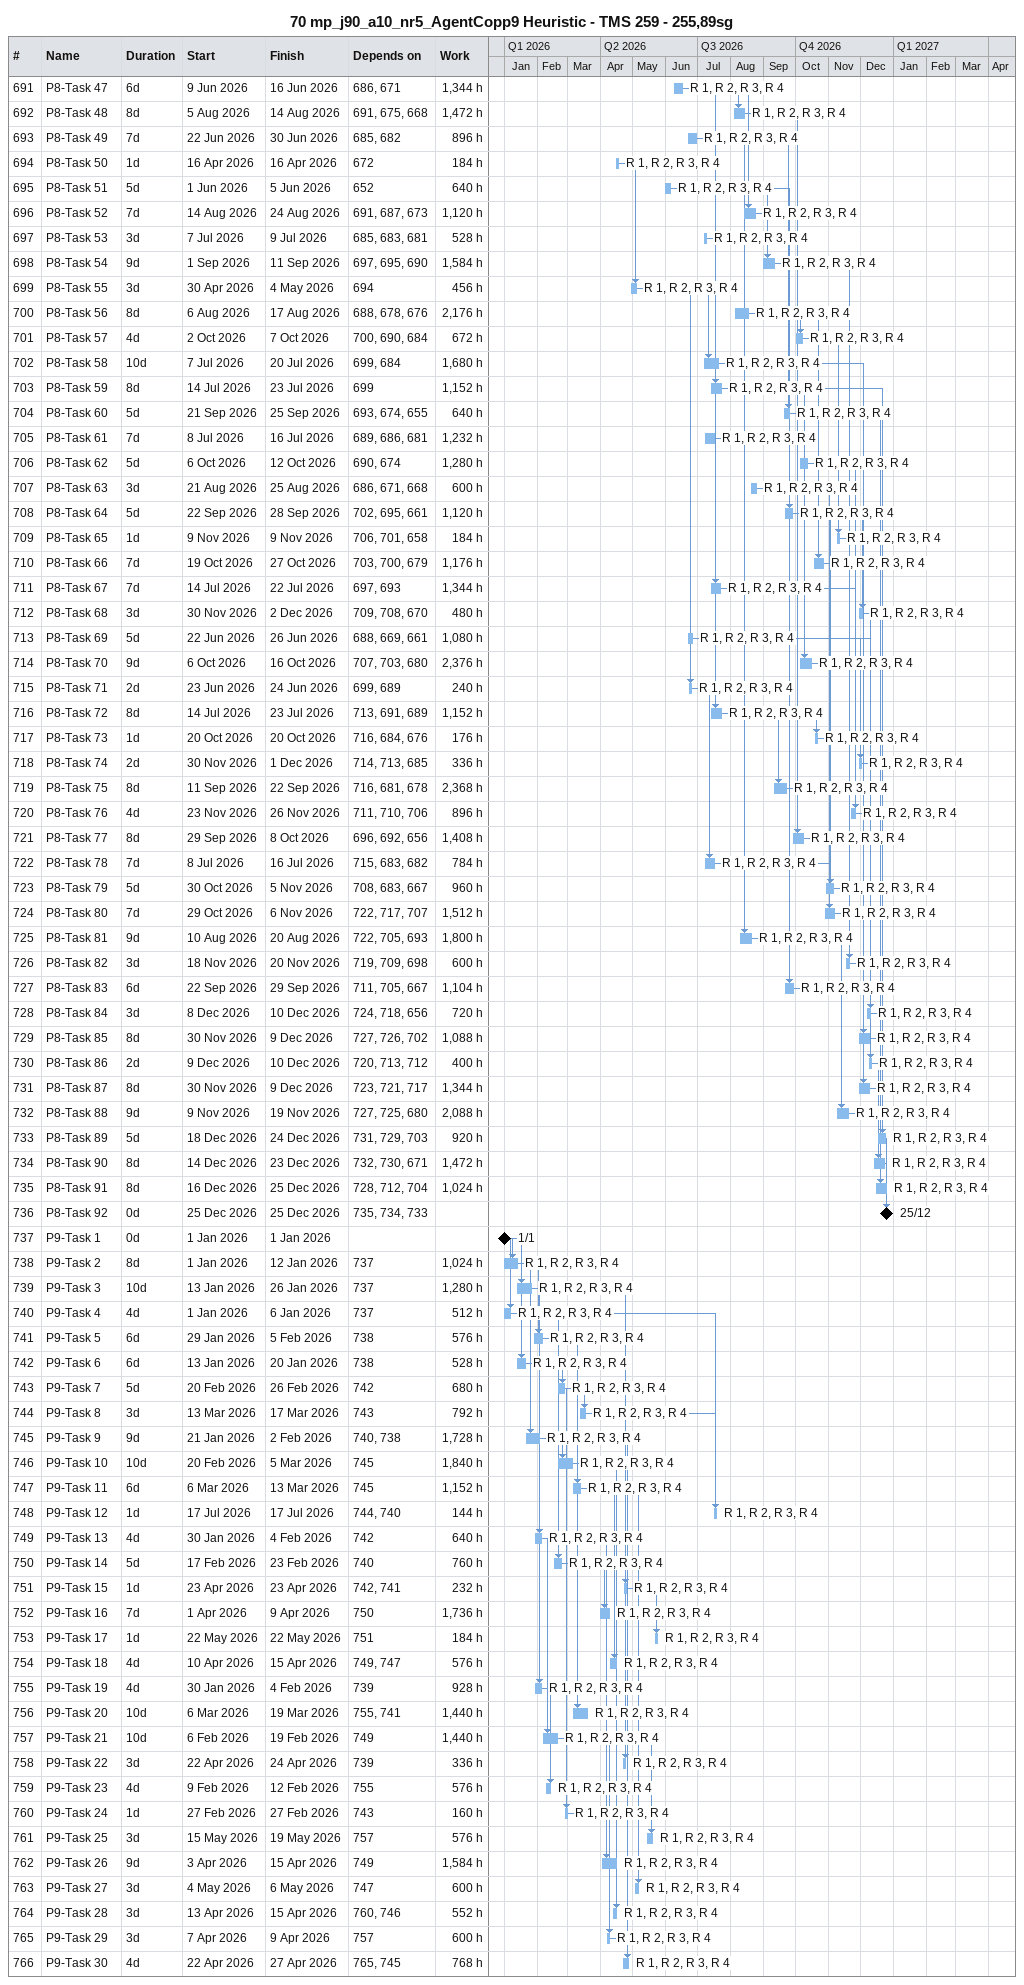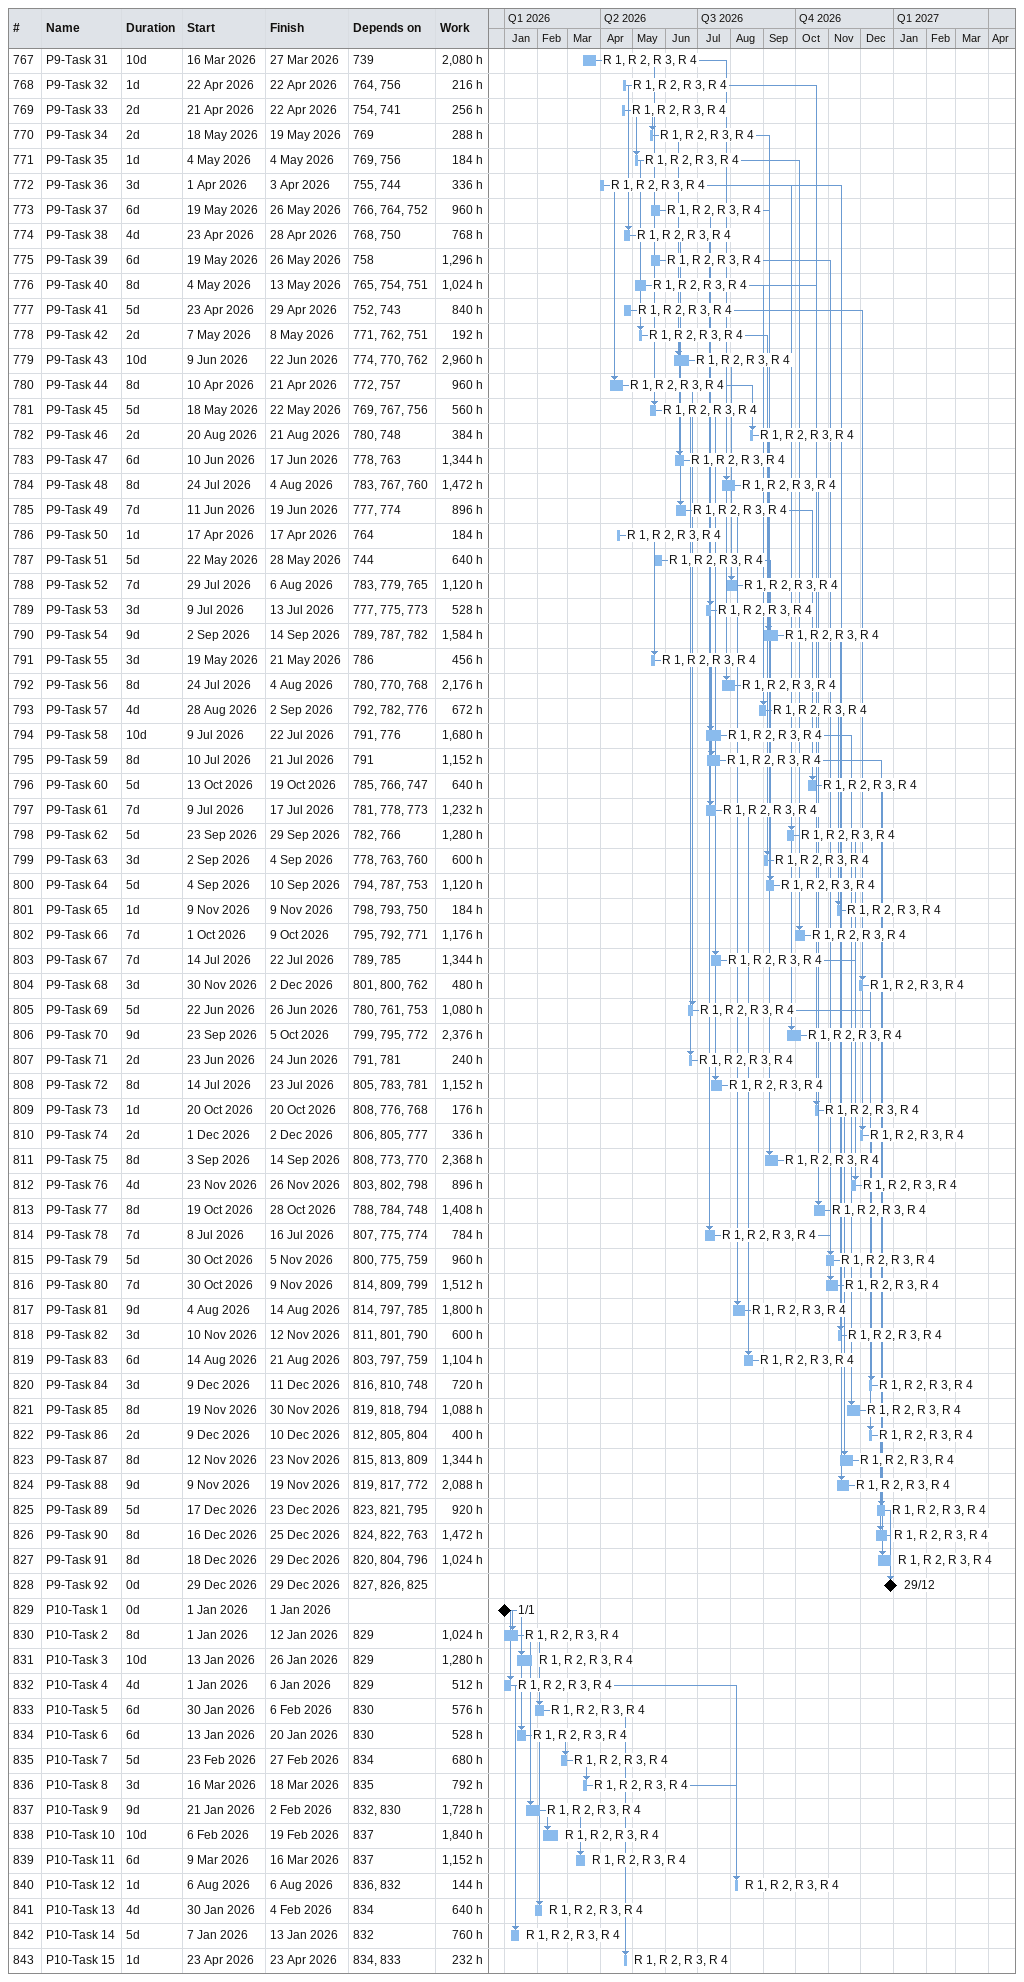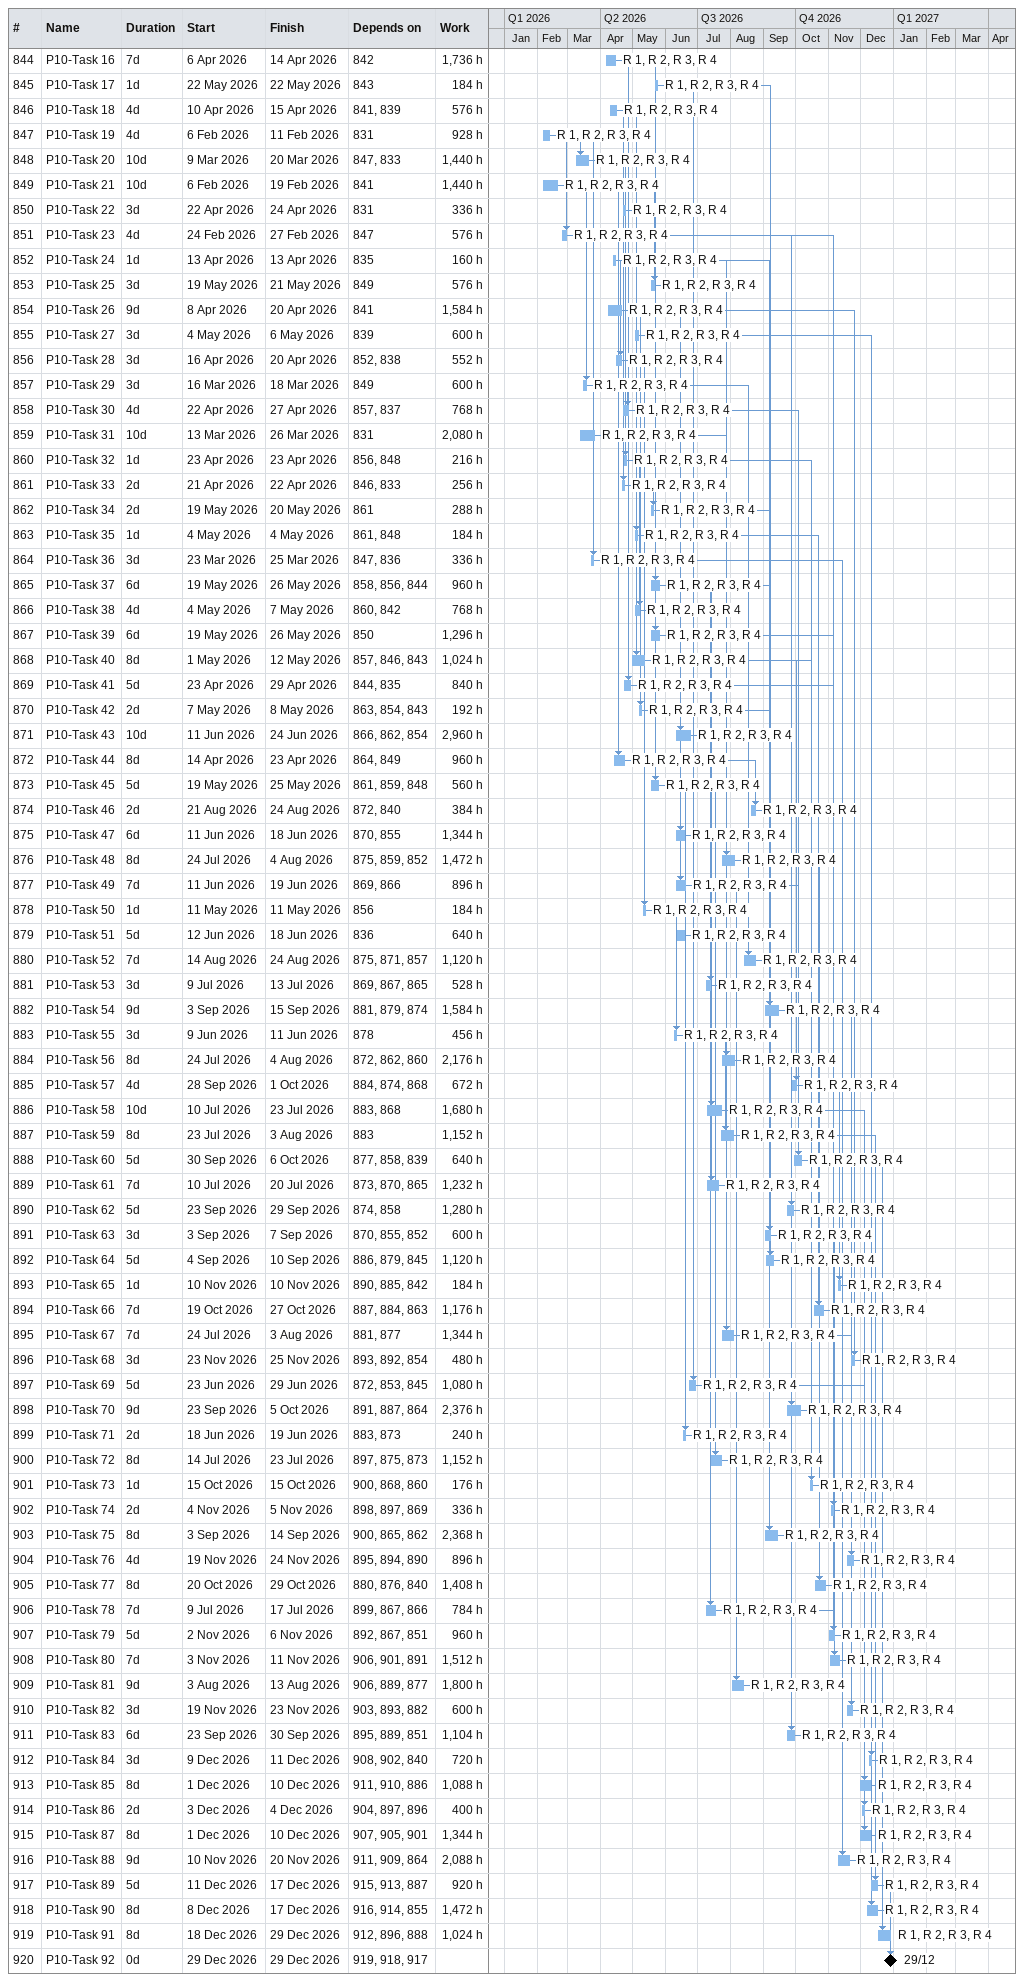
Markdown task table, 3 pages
70 mp_j90_a10_nr5_AgentCopp9 Heuristic - TMS 259 - 255,89sg

| ID | Task | Duration | Start | Finish | Predecessors | Resources | Work (h) |
|---|---|---|---|---|---|---|---|
| 691 | P8-Task 47 | 6d | 2026-06-09 | 2026-06-16 | 686, 671 | R 1, R 2, R 3, R 4 | 1344 |
| 692 | P8-Task 48 | 8d | 2026-08-05 | 2026-08-14 | 691, 675, 668 | R 1, R 2, R 3, R 4 | 1472 |
| 693 | P8-Task 49 | 7d | 2026-06-22 | 2026-06-30 | 685, 682 | R 1, R 2, R 3, R 4 | 896 |
| 694 | P8-Task 50 | 1d | 2026-04-16 | 2026-04-16 | 672 | R 1, R 2, R 3, R 4 | 184 |
| 695 | P8-Task 51 | 5d | 2026-06-01 | 2026-06-05 | 652 | R 1, R 2, R 3, R 4 | 640 |
| 696 | P8-Task 52 | 7d | 2026-08-14 | 2026-08-24 | 691, 687, 673 | R 1, R 2, R 3, R 4 | 1120 |
| 697 | P8-Task 53 | 3d | 2026-07-07 | 2026-07-09 | 685, 683, 681 | R 1, R 2, R 3, R 4 | 528 |
| 698 | P8-Task 54 | 9d | 2026-09-01 | 2026-09-11 | 697, 695, 690 | R 1, R 2, R 3, R 4 | 1584 |
| 699 | P8-Task 55 | 3d | 2026-04-30 | 2026-05-04 | 694 | R 1, R 2, R 3, R 4 | 456 |
| 700 | P8-Task 56 | 8d | 2026-08-06 | 2026-08-17 | 688, 678, 676 | R 1, R 2, R 3, R 4 | 2176 |
| 701 | P8-Task 57 | 4d | 2026-10-02 | 2026-10-07 | 700, 690, 684 | R 1, R 2, R 3, R 4 | 672 |
| 702 | P8-Task 58 | 10d | 2026-07-07 | 2026-07-20 | 699, 684 | R 1, R 2, R 3, R 4 | 1680 |
| 703 | P8-Task 59 | 8d | 2026-07-14 | 2026-07-23 | 699 | R 1, R 2, R 3, R 4 | 1152 |
| 704 | P8-Task 60 | 5d | 2026-09-21 | 2026-09-25 | 693, 674, 655 | R 1, R 2, R 3, R 4 | 640 |
| 705 | P8-Task 61 | 7d | 2026-07-08 | 2026-07-16 | 689, 686, 681 | R 1, R 2, R 3, R 4 | 1232 |
| 706 | P8-Task 62 | 5d | 2026-10-06 | 2026-10-12 | 690, 674 | R 1, R 2, R 3, R 4 | 1280 |
| 707 | P8-Task 63 | 3d | 2026-08-21 | 2026-08-25 | 686, 671, 668 | R 1, R 2, R 3, R 4 | 600 |
| 708 | P8-Task 64 | 5d | 2026-09-22 | 2026-09-28 | 702, 695, 661 | R 1, R 2, R 3, R 4 | 1120 |
| 709 | P8-Task 65 | 1d | 2026-11-09 | 2026-11-09 | 706, 701, 658 | R 1, R 2, R 3, R 4 | 184 |
| 710 | P8-Task 66 | 7d | 2026-10-19 | 2026-10-27 | 703, 700, 679 | R 1, R 2, R 3, R 4 | 1176 |
| 711 | P8-Task 67 | 7d | 2026-07-14 | 2026-07-22 | 697, 693 | R 1, R 2, R 3, R 4 | 1344 |
| 712 | P8-Task 68 | 3d | 2026-11-30 | 2026-12-02 | 709, 708, 670 | R 1, R 2, R 3, R 4 | 480 |
| 713 | P8-Task 69 | 5d | 2026-06-22 | 2026-06-26 | 688, 669, 661 | R 1, R 2, R 3, R 4 | 1080 |
| 714 | P8-Task 70 | 9d | 2026-10-06 | 2026-10-16 | 707, 703, 680 | R 1, R 2, R 3, R 4 | 2376 |
| 715 | P8-Task 71 | 2d | 2026-06-23 | 2026-06-24 | 699, 689 | R 1, R 2, R 3, R 4 | 240 |
| 716 | P8-Task 72 | 8d | 2026-07-14 | 2026-07-23 | 713, 691, 689 | R 1, R 2, R 3, R 4 | 1152 |
| 717 | P8-Task 73 | 1d | 2026-10-20 | 2026-10-20 | 716, 684, 676 | R 1, R 2, R 3, R 4 | 176 |
| 718 | P8-Task 74 | 2d | 2026-11-30 | 2026-12-01 | 714, 713, 685 | R 1, R 2, R 3, R 4 | 336 |
| 719 | P8-Task 75 | 8d | 2026-09-11 | 2026-09-22 | 716, 681, 678 | R 1, R 2, R 3, R 4 | 2368 |
| 720 | P8-Task 76 | 4d | 2026-11-23 | 2026-11-26 | 711, 710, 706 | R 1, R 2, R 3, R 4 | 896 |
| 721 | P8-Task 77 | 8d | 2026-09-29 | 2026-10-08 | 696, 692, 656 | R 1, R 2, R 3, R 4 | 1408 |
| 722 | P8-Task 78 | 7d | 2026-07-08 | 2026-07-16 | 715, 683, 682 | R 1, R 2, R 3, R 4 | 784 |
| 723 | P8-Task 79 | 5d | 2026-10-30 | 2026-11-05 | 708, 683, 667 | R 1, R 2, R 3, R 4 | 960 |
| 724 | P8-Task 80 | 7d | 2026-10-29 | 2026-11-06 | 722, 717, 707 | R 1, R 2, R 3, R 4 | 1512 |
| 725 | P8-Task 81 | 9d | 2026-08-10 | 2026-08-20 | 722, 705, 693 | R 1, R 2, R 3, R 4 | 1800 |
| 726 | P8-Task 82 | 3d | 2026-11-18 | 2026-11-20 | 719, 709, 698 | R 1, R 2, R 3, R 4 | 600 |
| 727 | P8-Task 83 | 6d | 2026-09-22 | 2026-09-29 | 711, 705, 667 | R 1, R 2, R 3, R 4 | 1104 |
| 728 | P8-Task 84 | 3d | 2026-12-08 | 2026-12-10 | 724, 718, 656 | R 1, R 2, R 3, R 4 | 720 |
| 729 | P8-Task 85 | 8d | 2026-11-30 | 2026-12-09 | 727, 726, 702 | R 1, R 2, R 3, R 4 | 1088 |
| 730 | P8-Task 86 | 2d | 2026-12-09 | 2026-12-10 | 720, 713, 712 | R 1, R 2, R 3, R 4 | 400 |
| 731 | P8-Task 87 | 8d | 2026-11-30 | 2026-12-09 | 723, 721, 717 | R 1, R 2, R 3, R 4 | 1344 |
| 732 | P8-Task 88 | 9d | 2026-11-09 | 2026-11-19 | 727, 725, 680 | R 1, R 2, R 3, R 4 | 2088 |
| 733 | P8-Task 89 | 5d | 2026-12-18 | 2026-12-24 | 731, 729, 703 | R 1, R 2, R 3, R 4 | 920 |
| 734 | P8-Task 90 | 8d | 2026-12-14 | 2026-12-23 | 732, 730, 671 | R 1, R 2, R 3, R 4 | 1472 |
| 735 | P8-Task 91 | 8d | 2026-12-16 | 2026-12-25 | 728, 712, 704 | R 1, R 2, R 3, R 4 | 1024 |
| 736 | P8-Task 92 | 0d | 2026-12-25 | 2026-12-25 | 735, 734, 733 |  |  |
| 737 | P9-Task 1 | 0d | 2026-01-01 | 2026-01-01 |  |  |  |
| 738 | P9-Task 2 | 8d | 2026-01-01 | 2026-01-12 | 737 | R 1, R 2, R 3, R 4 | 1024 |
| 739 | P9-Task 3 | 10d | 2026-01-13 | 2026-01-26 | 737 | R 1, R 2, R 3, R 4 | 1280 |
| 740 | P9-Task 4 | 4d | 2026-01-01 | 2026-01-06 | 737 | R 1, R 2, R 3, R 4 | 512 |
| 741 | P9-Task 5 | 6d | 2026-01-29 | 2026-02-05 | 738 | R 1, R 2, R 3, R 4 | 576 |
| 742 | P9-Task 6 | 6d | 2026-01-13 | 2026-01-20 | 738 | R 1, R 2, R 3, R 4 | 528 |
| 743 | P9-Task 7 | 5d | 2026-02-20 | 2026-02-26 | 742 | R 1, R 2, R 3, R 4 | 680 |
| 744 | P9-Task 8 | 3d | 2026-03-13 | 2026-03-17 | 743 | R 1, R 2, R 3, R 4 | 792 |
| 745 | P9-Task 9 | 9d | 2026-01-21 | 2026-02-02 | 740, 738 | R 1, R 2, R 3, R 4 | 1728 |
| 746 | P9-Task 10 | 10d | 2026-02-20 | 2026-03-05 | 745 | R 1, R 2, R 3, R 4 | 1840 |
| 747 | P9-Task 11 | 6d | 2026-03-06 | 2026-03-13 | 745 | R 1, R 2, R 3, R 4 | 1152 |
| 748 | P9-Task 12 | 1d | 2026-07-17 | 2026-07-17 | 744, 740 | R 1, R 2, R 3, R 4 | 144 |
| 749 | P9-Task 13 | 4d | 2026-01-30 | 2026-02-04 | 742 | R 1, R 2, R 3, R 4 | 640 |
| 750 | P9-Task 14 | 5d | 2026-02-17 | 2026-02-23 | 740 | R 1, R 2, R 3, R 4 | 760 |
| 751 | P9-Task 15 | 1d | 2026-04-23 | 2026-04-23 | 742, 741 | R 1, R 2, R 3, R 4 | 232 |
| 752 | P9-Task 16 | 7d | 2026-04-01 | 2026-04-09 | 750 | R 1, R 2, R 3, R 4 | 1736 |
| 753 | P9-Task 17 | 1d | 2026-05-22 | 2026-05-22 | 751 | R 1, R 2, R 3, R 4 | 184 |
| 754 | P9-Task 18 | 4d | 2026-04-10 | 2026-04-15 | 749, 747 | R 1, R 2, R 3, R 4 | 576 |
| 755 | P9-Task 19 | 4d | 2026-01-30 | 2026-02-04 | 739 | R 1, R 2, R 3, R 4 | 928 |
| 756 | P9-Task 20 | 10d | 2026-03-06 | 2026-03-19 | 755, 741 | R 1, R 2, R 3, R 4 | 1440 |
| 757 | P9-Task 21 | 10d | 2026-02-06 | 2026-02-19 | 749 | R 1, R 2, R 3, R 4 | 1440 |
| 758 | P9-Task 22 | 3d | 2026-04-22 | 2026-04-24 | 739 | R 1, R 2, R 3, R 4 | 336 |
| 759 | P9-Task 23 | 4d | 2026-02-09 | 2026-02-12 | 755 | R 1, R 2, R 3, R 4 | 576 |
| 760 | P9-Task 24 | 1d | 2026-02-27 | 2026-02-27 | 743 | R 1, R 2, R 3, R 4 | 160 |
| 761 | P9-Task 25 | 3d | 2026-05-15 | 2026-05-19 | 757 | R 1, R 2, R 3, R 4 | 576 |
| 762 | P9-Task 26 | 9d | 2026-04-03 | 2026-04-15 | 749 | R 1, R 2, R 3, R 4 | 1584 |
| 763 | P9-Task 27 | 3d | 2026-05-04 | 2026-05-06 | 747 | R 1, R 2, R 3, R 4 | 600 |
| 764 | P9-Task 28 | 3d | 2026-04-13 | 2026-04-15 | 760, 746 | R 1, R 2, R 3, R 4 | 552 |
| 765 | P9-Task 29 | 3d | 2026-04-07 | 2026-04-09 | 757 | R 1, R 2, R 3, R 4 | 600 |
| 766 | P9-Task 30 | 4d | 2026-04-22 | 2026-04-27 | 765, 745 | R 1, R 2, R 3, R 4 | 768 |
| 767 | P9-Task 31 | 10d | 2026-03-16 | 2026-03-27 | 739 | R 1, R 2, R 3, R 4 | 2080 |
| 768 | P9-Task 32 | 1d | 2026-04-22 | 2026-04-22 | 764, 756 | R 1, R 2, R 3, R 4 | 216 |
| 769 | P9-Task 33 | 2d | 2026-04-21 | 2026-04-22 | 754, 741 | R 1, R 2, R 3, R 4 | 256 |
| 770 | P9-Task 34 | 2d | 2026-05-18 | 2026-05-19 | 769 | R 1, R 2, R 3, R 4 | 288 |
| 771 | P9-Task 35 | 1d | 2026-05-04 | 2026-05-04 | 769, 756 | R 1, R 2, R 3, R 4 | 184 |
| 772 | P9-Task 36 | 3d | 2026-04-01 | 2026-04-03 | 755, 744 | R 1, R 2, R 3, R 4 | 336 |
| 773 | P9-Task 37 | 6d | 2026-05-19 | 2026-05-26 | 766, 764, 752 | R 1, R 2, R 3, R 4 | 960 |
| 774 | P9-Task 38 | 4d | 2026-04-23 | 2026-04-28 | 768, 750 | R 1, R 2, R 3, R 4 | 768 |
| 775 | P9-Task 39 | 6d | 2026-05-19 | 2026-05-26 | 758 | R 1, R 2, R 3, R 4 | 1296 |
| 776 | P9-Task 40 | 8d | 2026-05-04 | 2026-05-13 | 765, 754, 751 | R 1, R 2, R 3, R 4 | 1024 |
| 777 | P9-Task 41 | 5d | 2026-04-23 | 2026-04-29 | 752, 743 | R 1, R 2, R 3, R 4 | 840 |
| 778 | P9-Task 42 | 2d | 2026-05-07 | 2026-05-08 | 771, 762, 751 | R 1, R 2, R 3, R 4 | 192 |
| 779 | P9-Task 43 | 10d | 2026-06-09 | 2026-06-22 | 774, 770, 762 | R 1, R 2, R 3, R 4 | 2960 |
| 780 | P9-Task 44 | 8d | 2026-04-10 | 2026-04-21 | 772, 757 | R 1, R 2, R 3, R 4 | 960 |
| 781 | P9-Task 45 | 5d | 2026-05-18 | 2026-05-22 | 769, 767, 756 | R 1, R 2, R 3, R 4 | 560 |
| 782 | P9-Task 46 | 2d | 2026-08-20 | 2026-08-21 | 780, 748 | R 1, R 2, R 3, R 4 | 384 |
| 783 | P9-Task 47 | 6d | 2026-06-10 | 2026-06-17 | 778, 763 | R 1, R 2, R 3, R 4 | 1344 |
| 784 | P9-Task 48 | 8d | 2026-07-24 | 2026-08-04 | 783, 767, 760 | R 1, R 2, R 3, R 4 | 1472 |
| 785 | P9-Task 49 | 7d | 2026-06-11 | 2026-06-19 | 777, 774 | R 1, R 2, R 3, R 4 | 896 |
| 786 | P9-Task 50 | 1d | 2026-04-17 | 2026-04-17 | 764 | R 1, R 2, R 3, R 4 | 184 |
| 787 | P9-Task 51 | 5d | 2026-05-22 | 2026-05-28 | 744 | R 1, R 2, R 3, R 4 | 640 |
| 788 | P9-Task 52 | 7d | 2026-07-29 | 2026-08-06 | 783, 779, 765 | R 1, R 2, R 3, R 4 | 1120 |
| 789 | P9-Task 53 | 3d | 2026-07-09 | 2026-07-13 | 777, 775, 773 | R 1, R 2, R 3, R 4 | 528 |
| 790 | P9-Task 54 | 9d | 2026-09-02 | 2026-09-14 | 789, 787, 782 | R 1, R 2, R 3, R 4 | 1584 |
| 791 | P9-Task 55 | 3d | 2026-05-19 | 2026-05-21 | 786 | R 1, R 2, R 3, R 4 | 456 |
| 792 | P9-Task 56 | 8d | 2026-07-24 | 2026-08-04 | 780, 770, 768 | R 1, R 2, R 3, R 4 | 2176 |
| 793 | P9-Task 57 | 4d | 2026-08-28 | 2026-09-02 | 792, 782, 776 | R 1, R 2, R 3, R 4 | 672 |
| 794 | P9-Task 58 | 10d | 2026-07-09 | 2026-07-22 | 791, 776 | R 1, R 2, R 3, R 4 | 1680 |
| 795 | P9-Task 59 | 8d | 2026-07-10 | 2026-07-21 | 791 | R 1, R 2, R 3, R 4 | 1152 |
| 796 | P9-Task 60 | 5d | 2026-10-13 | 2026-10-19 | 785, 766, 747 | R 1, R 2, R 3, R 4 | 640 |
| 797 | P9-Task 61 | 7d | 2026-07-09 | 2026-07-17 | 781, 778, 773 | R 1, R 2, R 3, R 4 | 1232 |
| 798 | P9-Task 62 | 5d | 2026-09-23 | 2026-09-29 | 782, 766 | R 1, R 2, R 3, R 4 | 1280 |
| 799 | P9-Task 63 | 3d | 2026-09-02 | 2026-09-04 | 778, 763, 760 | R 1, R 2, R 3, R 4 | 600 |
| 800 | P9-Task 64 | 5d | 2026-09-04 | 2026-09-10 | 794, 787, 753 | R 1, R 2, R 3, R 4 | 1120 |
| 801 | P9-Task 65 | 1d | 2026-11-09 | 2026-11-09 | 798, 793, 750 | R 1, R 2, R 3, R 4 | 184 |
| 802 | P9-Task 66 | 7d | 2026-10-01 | 2026-10-09 | 795, 792, 771 | R 1, R 2, R 3, R 4 | 1176 |
| 803 | P9-Task 67 | 7d | 2026-07-14 | 2026-07-22 | 789, 785 | R 1, R 2, R 3, R 4 | 1344 |
| 804 | P9-Task 68 | 3d | 2026-11-30 | 2026-12-02 | 801, 800, 762 | R 1, R 2, R 3, R 4 | 480 |
| 805 | P9-Task 69 | 5d | 2026-06-22 | 2026-06-26 | 780, 761, 753 | R 1, R 2, R 3, R 4 | 1080 |
| 806 | P9-Task 70 | 9d | 2026-09-23 | 2026-10-05 | 799, 795, 772 | R 1, R 2, R 3, R 4 | 2376 |
| 807 | P9-Task 71 | 2d | 2026-06-23 | 2026-06-24 | 791, 781 | R 1, R 2, R 3, R 4 | 240 |
| 808 | P9-Task 72 | 8d | 2026-07-14 | 2026-07-23 | 805, 783, 781 | R 1, R 2, R 3, R 4 | 1152 |
| 809 | P9-Task 73 | 1d | 2026-10-20 | 2026-10-20 | 808, 776, 768 | R 1, R 2, R 3, R 4 | 176 |
| 810 | P9-Task 74 | 2d | 2026-12-01 | 2026-12-02 | 806, 805, 777 | R 1, R 2, R 3, R 4 | 336 |
| 811 | P9-Task 75 | 8d | 2026-09-03 | 2026-09-14 | 808, 773, 770 | R 1, R 2, R 3, R 4 | 2368 |
| 812 | P9-Task 76 | 4d | 2026-11-23 | 2026-11-26 | 803, 802, 798 | R 1, R 2, R 3, R 4 | 896 |
| 813 | P9-Task 77 | 8d | 2026-10-19 | 2026-10-28 | 788, 784, 748 | R 1, R 2, R 3, R 4 | 1408 |
| 814 | P9-Task 78 | 7d | 2026-07-08 | 2026-07-16 | 807, 775, 774 | R 1, R 2, R 3, R 4 | 784 |
| 815 | P9-Task 79 | 5d | 2026-10-30 | 2026-11-05 | 800, 775, 759 | R 1, R 2, R 3, R 4 | 960 |
| 816 | P9-Task 80 | 7d | 2026-10-30 | 2026-11-09 | 814, 809, 799 | R 1, R 2, R 3, R 4 | 1512 |
| 817 | P9-Task 81 | 9d | 2026-08-04 | 2026-08-14 | 814, 797, 785 | R 1, R 2, R 3, R 4 | 1800 |
| 818 | P9-Task 82 | 3d | 2026-11-10 | 2026-11-12 | 811, 801, 790 | R 1, R 2, R 3, R 4 | 600 |
| 819 | P9-Task 83 | 6d | 2026-08-14 | 2026-08-21 | 803, 797, 759 | R 1, R 2, R 3, R 4 | 1104 |
| 820 | P9-Task 84 | 3d | 2026-12-09 | 2026-12-11 | 816, 810, 748 | R 1, R 2, R 3, R 4 | 720 |
| 821 | P9-Task 85 | 8d | 2026-11-19 | 2026-11-30 | 819, 818, 794 | R 1, R 2, R 3, R 4 | 1088 |
| 822 | P9-Task 86 | 2d | 2026-12-09 | 2026-12-10 | 812, 805, 804 | R 1, R 2, R 3, R 4 | 400 |
| 823 | P9-Task 87 | 8d | 2026-11-12 | 2026-11-23 | 815, 813, 809 | R 1, R 2, R 3, R 4 | 1344 |
| 824 | P9-Task 88 | 9d | 2026-11-09 | 2026-11-19 | 819, 817, 772 | R 1, R 2, R 3, R 4 | 2088 |
| 825 | P9-Task 89 | 5d | 2026-12-17 | 2026-12-23 | 823, 821, 795 | R 1, R 2, R 3, R 4 | 920 |
| 826 | P9-Task 90 | 8d | 2026-12-16 | 2026-12-25 | 824, 822, 763 | R 1, R 2, R 3, R 4 | 1472 |
| 827 | P9-Task 91 | 8d | 2026-12-18 | 2026-12-29 | 820, 804, 796 | R 1, R 2, R 3, R 4 | 1024 |
| 828 | P9-Task 92 | 0d | 2026-12-29 | 2026-12-29 | 827, 826, 825 |  |  |
| 829 | P10-Task 1 | 0d | 2026-01-01 | 2026-01-01 |  |  |  |
| 830 | P10-Task 2 | 8d | 2026-01-01 | 2026-01-12 | 829 | R 1, R 2, R 3, R 4 | 1024 |
| 831 | P10-Task 3 | 10d | 2026-01-13 | 2026-01-26 | 829 | R 1, R 2, R 3, R 4 | 1280 |
| 832 | P10-Task 4 | 4d | 2026-01-01 | 2026-01-06 | 829 | R 1, R 2, R 3, R 4 | 512 |
| 833 | P10-Task 5 | 6d | 2026-01-30 | 2026-02-06 | 830 | R 1, R 2, R 3, R 4 | 576 |
| 834 | P10-Task 6 | 6d | 2026-01-13 | 2026-01-20 | 830 | R 1, R 2, R 3, R 4 | 528 |
| 835 | P10-Task 7 | 5d | 2026-02-23 | 2026-02-27 | 834 | R 1, R 2, R 3, R 4 | 680 |
| 836 | P10-Task 8 | 3d | 2026-03-16 | 2026-03-18 | 835 | R 1, R 2, R 3, R 4 | 792 |
| 837 | P10-Task 9 | 9d | 2026-01-21 | 2026-02-02 | 832, 830 | R 1, R 2, R 3, R 4 | 1728 |
| 838 | P10-Task 10 | 10d | 2026-02-06 | 2026-02-19 | 837 | R 1, R 2, R 3, R 4 | 1840 |
| 839 | P10-Task 11 | 6d | 2026-03-09 | 2026-03-16 | 837 | R 1, R 2, R 3, R 4 | 1152 |
| 840 | P10-Task 12 | 1d | 2026-08-06 | 2026-08-06 | 836, 832 | R 1, R 2, R 3, R 4 | 144 |
| 841 | P10-Task 13 | 4d | 2026-01-30 | 2026-02-04 | 834 | R 1, R 2, R 3, R 4 | 640 |
| 842 | P10-Task 14 | 5d | 2026-01-07 | 2026-01-13 | 832 | R 1, R 2, R 3, R 4 | 760 |
| 843 | P10-Task 15 | 1d | 2026-04-23 | 2026-04-23 | 834, 833 | R 1, R 2, R 3, R 4 | 232 |
| 844 | P10-Task 16 | 7d | 2026-04-06 | 2026-04-14 | 842 | R 1, R 2, R 3, R 4 | 1736 |
| 845 | P10-Task 17 | 1d | 2026-05-22 | 2026-05-22 | 843 | R 1, R 2, R 3, R 4 | 184 |
| 846 | P10-Task 18 | 4d | 2026-04-10 | 2026-04-15 | 841, 839 | R 1, R 2, R 3, R 4 | 576 |
| 847 | P10-Task 19 | 4d | 2026-02-06 | 2026-02-11 | 831 | R 1, R 2, R 3, R 4 | 928 |
| 848 | P10-Task 20 | 10d | 2026-03-09 | 2026-03-20 | 847, 833 | R 1, R 2, R 3, R 4 | 1440 |
| 849 | P10-Task 21 | 10d | 2026-02-06 | 2026-02-19 | 841 | R 1, R 2, R 3, R 4 | 1440 |
| 850 | P10-Task 22 | 3d | 2026-04-22 | 2026-04-24 | 831 | R 1, R 2, R 3, R 4 | 336 |
| 851 | P10-Task 23 | 4d | 2026-02-24 | 2026-02-27 | 847 | R 1, R 2, R 3, R 4 | 576 |
| 852 | P10-Task 24 | 1d | 2026-04-13 | 2026-04-13 | 835 | R 1, R 2, R 3, R 4 | 160 |
| 853 | P10-Task 25 | 3d | 2026-05-19 | 2026-05-21 | 849 | R 1, R 2, R 3, R 4 | 576 |
| 854 | P10-Task 26 | 9d | 2026-04-08 | 2026-04-20 | 841 | R 1, R 2, R 3, R 4 | 1584 |
| 855 | P10-Task 27 | 3d | 2026-05-04 | 2026-05-06 | 839 | R 1, R 2, R 3, R 4 | 600 |
| 856 | P10-Task 28 | 3d | 2026-04-16 | 2026-04-20 | 852, 838 | R 1, R 2, R 3, R 4 | 552 |
| 857 | P10-Task 29 | 3d | 2026-03-16 | 2026-03-18 | 849 | R 1, R 2, R 3, R 4 | 600 |
| 858 | P10-Task 30 | 4d | 2026-04-22 | 2026-04-27 | 857, 837 | R 1, R 2, R 3, R 4 | 768 |
| 859 | P10-Task 31 | 10d | 2026-03-13 | 2026-03-26 | 831 | R 1, R 2, R 3, R 4 | 2080 |
| 860 | P10-Task 32 | 1d | 2026-04-23 | 2026-04-23 | 856, 848 | R 1, R 2, R 3, R 4 | 216 |
| 861 | P10-Task 33 | 2d | 2026-04-21 | 2026-04-22 | 846, 833 | R 1, R 2, R 3, R 4 | 256 |
| 862 | P10-Task 34 | 2d | 2026-05-19 | 2026-05-20 | 861 | R 1, R 2, R 3, R 4 | 288 |
| 863 | P10-Task 35 | 1d | 2026-05-04 | 2026-05-04 | 861, 848 | R 1, R 2, R 3, R 4 | 184 |
| 864 | P10-Task 36 | 3d | 2026-03-23 | 2026-03-25 | 847, 836 | R 1, R 2, R 3, R 4 | 336 |
| 865 | P10-Task 37 | 6d | 2026-05-19 | 2026-05-26 | 858, 856, 844 | R 1, R 2, R 3, R 4 | 960 |
| 866 | P10-Task 38 | 4d | 2026-05-04 | 2026-05-07 | 860, 842 | R 1, R 2, R 3, R 4 | 768 |
| 867 | P10-Task 39 | 6d | 2026-05-19 | 2026-05-26 | 850 | R 1, R 2, R 3, R 4 | 1296 |
| 868 | P10-Task 40 | 8d | 2026-05-01 | 2026-05-12 | 857, 846, 843 | R 1, R 2, R 3, R 4 | 1024 |
| 869 | P10-Task 41 | 5d | 2026-04-23 | 2026-04-29 | 844, 835 | R 1, R 2, R 3, R 4 | 840 |
| 870 | P10-Task 42 | 2d | 2026-05-07 | 2026-05-08 | 863, 854, 843 | R 1, R 2, R 3, R 4 | 192 |
| 871 | P10-Task 43 | 10d | 2026-06-11 | 2026-06-24 | 866, 862, 854 | R 1, R 2, R 3, R 4 | 2960 |
| 872 | P10-Task 44 | 8d | 2026-04-14 | 2026-04-23 | 864, 849 | R 1, R 2, R 3, R 4 | 960 |
| 873 | P10-Task 45 | 5d | 2026-05-19 | 2026-05-25 | 861, 859, 848 | R 1, R 2, R 3, R 4 | 560 |
| 874 | P10-Task 46 | 2d | 2026-08-21 | 2026-08-24 | 872, 840 | R 1, R 2, R 3, R 4 | 384 |
| 875 | P10-Task 47 | 6d | 2026-06-11 | 2026-06-18 | 870, 855 | R 1, R 2, R 3, R 4 | 1344 |
| 876 | P10-Task 48 | 8d | 2026-07-24 | 2026-08-04 | 875, 859, 852 | R 1, R 2, R 3, R 4 | 1472 |
| 877 | P10-Task 49 | 7d | 2026-06-11 | 2026-06-19 | 869, 866 | R 1, R 2, R 3, R 4 | 896 |
| 878 | P10-Task 50 | 1d | 2026-05-11 | 2026-05-11 | 856 | R 1, R 2, R 3, R 4 | 184 |
| 879 | P10-Task 51 | 5d | 2026-06-12 | 2026-06-18 | 836 | R 1, R 2, R 3, R 4 | 640 |
| 880 | P10-Task 52 | 7d | 2026-08-14 | 2026-08-24 | 875, 871, 857 | R 1, R 2, R 3, R 4 | 1120 |
| 881 | P10-Task 53 | 3d | 2026-07-09 | 2026-07-13 | 869, 867, 865 | R 1, R 2, R 3, R 4 | 528 |
| 882 | P10-Task 54 | 9d | 2026-09-03 | 2026-09-15 | 881, 879, 874 | R 1, R 2, R 3, R 4 | 1584 |
| 883 | P10-Task 55 | 3d | 2026-06-09 | 2026-06-11 | 878 | R 1, R 2, R 3, R 4 | 456 |
| 884 | P10-Task 56 | 8d | 2026-07-24 | 2026-08-04 | 872, 862, 860 | R 1, R 2, R 3, R 4 | 2176 |
| 885 | P10-Task 57 | 4d | 2026-09-28 | 2026-10-01 | 884, 874, 868 | R 1, R 2, R 3, R 4 | 672 |
| 886 | P10-Task 58 | 10d | 2026-07-10 | 2026-07-23 | 883, 868 | R 1, R 2, R 3, R 4 | 1680 |
| 887 | P10-Task 59 | 8d | 2026-07-23 | 2026-08-03 | 883 | R 1, R 2, R 3, R 4 | 1152 |
| 888 | P10-Task 60 | 5d | 2026-09-30 | 2026-10-06 | 877, 858, 839 | R 1, R 2, R 3, R 4 | 640 |
| 889 | P10-Task 61 | 7d | 2026-07-10 | 2026-07-20 | 873, 870, 865 | R 1, R 2, R 3, R 4 | 1232 |
| 890 | P10-Task 62 | 5d | 2026-09-23 | 2026-09-29 | 874, 858 | R 1, R 2, R 3, R 4 | 1280 |
| 891 | P10-Task 63 | 3d | 2026-09-03 | 2026-09-07 | 870, 855, 852 | R 1, R 2, R 3, R 4 | 600 |
| 892 | P10-Task 64 | 5d | 2026-09-04 | 2026-09-10 | 886, 879, 845 | R 1, R 2, R 3, R 4 | 1120 |
| 893 | P10-Task 65 | 1d | 2026-11-10 | 2026-11-10 | 890, 885, 842 | R 1, R 2, R 3, R 4 | 184 |
| 894 | P10-Task 66 | 7d | 2026-10-19 | 2026-10-27 | 887, 884, 863 | R 1, R 2, R 3, R 4 | 1176 |
| 895 | P10-Task 67 | 7d | 2026-07-24 | 2026-08-03 | 881, 877 | R 1, R 2, R 3, R 4 | 1344 |
| 896 | P10-Task 68 | 3d | 2026-11-23 | 2026-11-25 | 893, 892, 854 | R 1, R 2, R 3, R 4 | 480 |
| 897 | P10-Task 69 | 5d | 2026-06-23 | 2026-06-29 | 872, 853, 845 | R 1, R 2, R 3, R 4 | 1080 |
| 898 | P10-Task 70 | 9d | 2026-09-23 | 2026-10-05 | 891, 887, 864 | R 1, R 2, R 3, R 4 | 2376 |
| 899 | P10-Task 71 | 2d | 2026-06-18 | 2026-06-19 | 883, 873 | R 1, R 2, R 3, R 4 | 240 |
| 900 | P10-Task 72 | 8d | 2026-07-14 | 2026-07-23 | 897, 875, 873 | R 1, R 2, R 3, R 4 | 1152 |
| 901 | P10-Task 73 | 1d | 2026-10-15 | 2026-10-15 | 900, 868, 860 | R 1, R 2, R 3, R 4 | 176 |
| 902 | P10-Task 74 | 2d | 2026-11-04 | 2026-11-05 | 898, 897, 869 | R 1, R 2, R 3, R 4 | 336 |
| 903 | P10-Task 75 | 8d | 2026-09-03 | 2026-09-14 | 900, 865, 862 | R 1, R 2, R 3, R 4 | 2368 |
| 904 | P10-Task 76 | 4d | 2026-11-19 | 2026-11-24 | 895, 894, 890 | R 1, R 2, R 3, R 4 | 896 |
| 905 | P10-Task 77 | 8d | 2026-10-20 | 2026-10-29 | 880, 876, 840 | R 1, R 2, R 3, R 4 | 1408 |
| 906 | P10-Task 78 | 7d | 2026-07-09 | 2026-07-17 | 899, 867, 866 | R 1, R 2, R 3, R 4 | 784 |
| 907 | P10-Task 79 | 5d | 2026-11-02 | 2026-11-06 | 892, 867, 851 | R 1, R 2, R 3, R 4 | 960 |
| 908 | P10-Task 80 | 7d | 2026-11-03 | 2026-11-11 | 906, 901, 891 | R 1, R 2, R 3, R 4 | 1512 |
| 909 | P10-Task 81 | 9d | 2026-08-03 | 2026-08-13 | 906, 889, 877 | R 1, R 2, R 3, R 4 | 1800 |
| 910 | P10-Task 82 | 3d | 2026-11-19 | 2026-11-23 | 903, 893, 882 | R 1, R 2, R 3, R 4 | 600 |
| 911 | P10-Task 83 | 6d | 2026-09-23 | 2026-09-30 | 895, 889, 851 | R 1, R 2, R 3, R 4 | 1104 |
| 912 | P10-Task 84 | 3d | 2026-12-09 | 2026-12-11 | 908, 902, 840 | R 1, R 2, R 3, R 4 | 720 |
| 913 | P10-Task 85 | 8d | 2026-12-01 | 2026-12-10 | 911, 910, 886 | R 1, R 2, R 3, R 4 | 1088 |
| 914 | P10-Task 86 | 2d | 2026-12-03 | 2026-12-04 | 904, 897, 896 | R 1, R 2, R 3, R 4 | 400 |
| 915 | P10-Task 87 | 8d | 2026-12-01 | 2026-12-10 | 907, 905, 901 | R 1, R 2, R 3, R 4 | 1344 |
| 916 | P10-Task 88 | 9d | 2026-11-10 | 2026-11-20 | 911, 909, 864 | R 1, R 2, R 3, R 4 | 2088 |
| 917 | P10-Task 89 | 5d | 2026-12-11 | 2026-12-17 | 915, 913, 887 | R 1, R 2, R 3, R 4 | 920 |
| 918 | P10-Task 90 | 8d | 2026-12-08 | 2026-12-17 | 916, 914, 855 | R 1, R 2, R 3, R 4 | 1472 |
| 919 | P10-Task 91 | 8d | 2026-12-18 | 2026-12-29 | 912, 896, 888 | R 1, R 2, R 3, R 4 | 1024 |
| 920 | P10-Task 92 | 0d | 2026-12-29 | 2026-12-29 | 919, 918, 917 |  |  |
